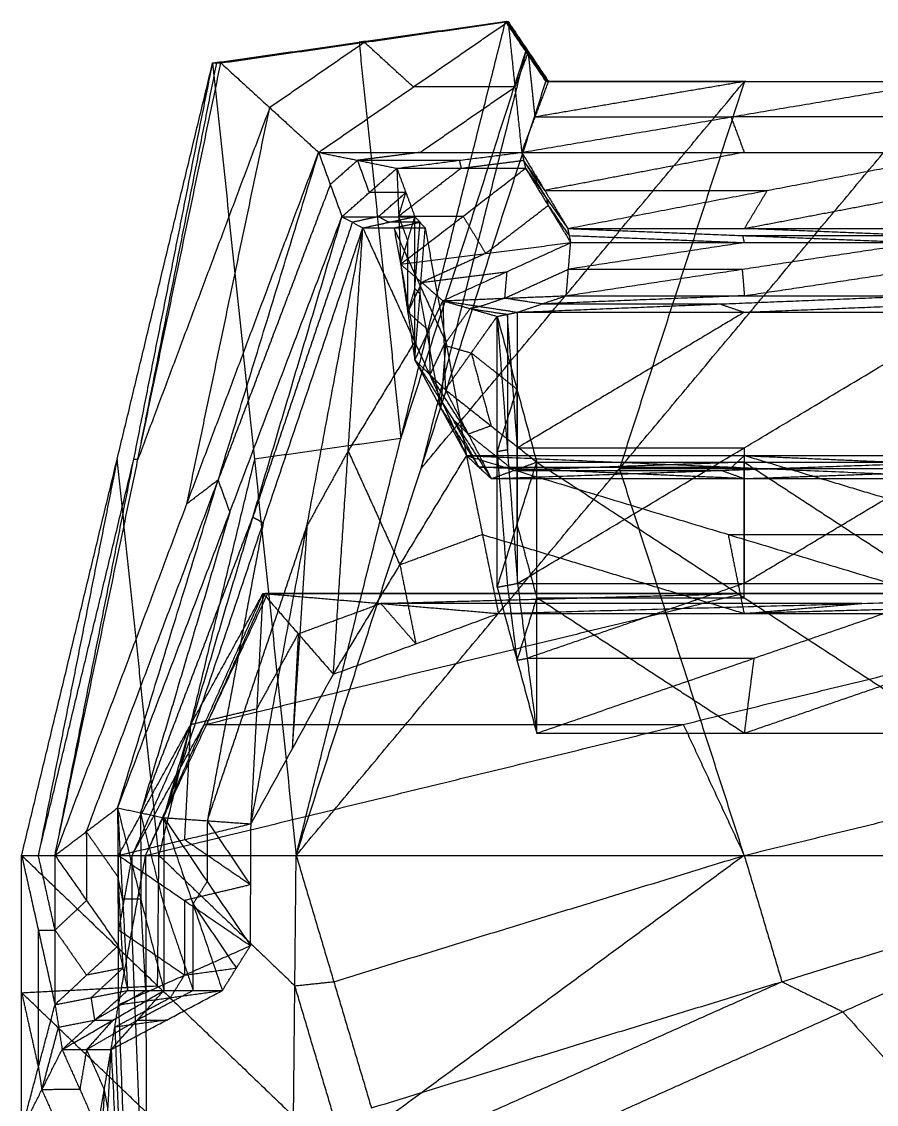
# Model space of a CAD drawing. Header units: millimetres. Extents: x -21 to -10.8, y -12.2 to 12.7.
# Drawn here: x -15.067 to -12.86, y 9.917 to 12.714 of the extents above; entities that cross this region are included whole.
import ezdxf

# ---------------------------------------------------------------- set-up
doc = ezdxf.new("R2010")
doc.units = ezdxf.units.MM
doc.header["$MEASUREMENT"] = 0
doc.layers.add('图层 03', color=5, linetype='Continuous', true_color=0x0000ff)

msp = doc.modelspace()

# ---------------------------------------------------------------- linework, layer by layer
at = {"layer": '图层 03'}
for points in [[(-14.5738, 12.6076, -0.3416), (-14.1957, 12.661, -0.2954), (-13.8175, 12.7144, -0.2493)], [(-14.5738, 12.6076, -0.3416), (-14.1923, 12.661, -0.3644), (-13.8107, 12.7144, -0.3873)], [(-14.5525, 12.6076, -0.5238), (-14.1816, 12.661, -0.4555), (-13.8107, 12.7144, -0.3873)], [(-14.3581, 10.5598, 0.2226), (-14.0878, 11.6371, -0.0133), (-13.8175, 12.7144, -0.2493)], [(-14.3001, 12.3766, -0.5085), (-14.0554, 12.5455, -0.4479), (-13.8107, 12.7144, -0.3873)], [(-13.8141, 12.7144, -0.3183), (-14.0049, 12.6877, -0.3069), (-14.1957, 12.661, -0.2954)], [(-14.1923, 12.661, -0.3644), (-14.0032, 12.6877, -0.3414), (-13.8141, 12.7144, -0.3183)], [(-13.8175, 12.7144, -0.2493), (-13.8141, 12.7144, -0.3183), (-13.8107, 12.7144, -0.3873)], [(-13.8175, 12.7144, -0.2493), (-13.7653, 12.637, -0.2352), (-13.7131, 12.5596, -0.2211)], [(-13.8175, 12.7144, -0.2493), (-13.7619, 12.637, -0.3145), (-13.7062, 12.5596, -0.3797)], [(-13.8141, 12.7144, -0.3183), (-13.7863, 12.6757, -0.3509), (-13.7585, 12.637, -0.3835)], [(-13.7619, 12.637, -0.3145), (-13.788, 12.6757, -0.3164), (-13.8141, 12.7144, -0.3183)], [(-13.8107, 12.7144, -0.3873), (-13.7931, 12.5455, -0.3839), (-13.7756, 12.3766, -0.3804)], [(-13.8107, 12.7144, -0.3873), (-13.7585, 12.637, -0.3835), (-13.7062, 12.5596, -0.3797)], [(-14.5632, 12.6076, -0.4327), (-14.3724, 12.6343, -0.4441), (-14.1816, 12.661, -0.4555)], [(-14.1816, 12.661, -0.4555), (-14.3039, 12.5766, -0.4858), (-14.4263, 12.4921, -0.5161)], [(-14.1957, 12.661, -0.2954), (-14.1417, 12.149, -0.1544), (-14.0878, 11.6371, -0.0133)], [(-14.1816, 12.661, -0.4555), (-14.1869, 12.661, -0.41), (-14.1923, 12.661, -0.3644)], [(-14.0554, 12.5455, -0.4479), (-14.1185, 12.6032, -0.4517), (-14.1816, 12.661, -0.4555)], [(-14.0878, 11.6371, -0.0133), (-13.9266, 12.137, -0.1243), (-13.7653, 12.637, -0.2352)], [(-13.7653, 12.637, -0.2352), (-13.9004, 12.0983, -0.1172), (-14.0356, 11.5597, 0.0008)], [(-13.7585, 12.637, -0.3835), (-13.7758, 12.5912, -0.3837), (-13.7931, 12.5455, -0.3839)], [(-13.7653, 12.637, -0.2352), (-13.7636, 12.637, -0.2748), (-13.7619, 12.637, -0.3145)], [(-13.7097, 12.5596, -0.3004), (-13.7375, 12.5983, -0.2678), (-13.7653, 12.637, -0.2352)], [(-13.7409, 12.4681, -0.3801), (-13.7497, 12.5525, -0.3818), (-13.7585, 12.637, -0.3835)], [(-15.0671, 10.5598, 0.0999), (-14.8205, 11.5837, -0.1208), (-14.5738, 12.6076, -0.3416)], [(-14.9809, 10.5598, -0.5024), (-14.7774, 11.5837, -0.422), (-14.5738, 12.6076, -0.3416)], [(-14.9809, 10.5598, -0.5024), (-14.7667, 11.5837, -0.5131), (-14.5525, 12.6076, -0.5238)], [(-14.7667, 11.5837, -0.5131), (-14.6649, 12.0957, -0.4729), (-14.5632, 12.6076, -0.4327)], [(-14.5738, 12.6076, -0.3416), (-14.5632, 12.6076, -0.4327), (-14.5525, 12.6076, -0.5238)], [(-14.5738, 12.6076, -0.3416), (-14.4659, 11.5837, -0.0595), (-14.3581, 10.5598, 0.2226)], [(-14.5525, 12.6076, -0.5238), (-14.4263, 12.4921, -0.5161), (-14.3001, 12.3766, -0.5085)], [(-14.3581, 10.5598, 0.2226), (-14.0356, 11.5597, 0.0008), (-13.7131, 12.5596, -0.2211)], [(-14.3581, 10.5598, 0.2226), (-13.5229, 11.5597, 0.0008), (-12.6877, 12.5596, -0.2211)], [(-13.7931, 12.5455, -0.3839), (-13.9243, 12.5455, -0.4159), (-14.0554, 12.5455, -0.4479)], [(-14.0379, 12.3766, -0.4445), (-13.9155, 12.4611, -0.4142), (-13.7931, 12.5455, -0.3839)], [(-14.0356, 11.5597, 0.0008), (-13.618, 12.0597, -0.1102), (-13.2004, 12.5596, -0.2211)], [(-13.7756, 12.3766, -0.3804), (-13.7409, 12.4681, -0.3801), (-13.7062, 12.5596, -0.3797)], [(-13.7756, 12.3766, -0.3804), (-13.2351, 12.4681, -0.3801), (-12.6945, 12.5596, -0.3797)], [(-13.2004, 12.5596, -0.3797), (-13.4706, 12.5139, -0.3799), (-13.7409, 12.4681, -0.3801)], [(-13.7131, 12.5596, -0.2211), (-13.7097, 12.5596, -0.3004), (-13.7062, 12.5596, -0.3797)], [(-13.7131, 12.5596, -0.2211), (-13.2004, 12.5596, -0.2211), (-12.6877, 12.5596, -0.2211)], [(-13.7097, 12.5596, -0.3004), (-13.4533, 12.5596, -0.3004), (-13.197, 12.5596, -0.3004)], [(-13.2004, 12.5596, -0.2211), (-13.455, 12.5596, -0.2607), (-13.7097, 12.5596, -0.3004)], [(-13.7062, 12.5596, -0.3797), (-13.2004, 12.5596, -0.3797), (-12.6945, 12.5596, -0.3797)], [(-13.7062, 12.5596, -0.3797), (-13.197, 12.5596, -0.3004), (-12.6877, 12.5596, -0.2211)], [(-13.2004, 12.5596, -0.2211), (-13.3616, 12.0597, -0.1102), (-13.5229, 11.5597, 0.0008)], [(-13.2004, 12.5596, -0.3797), (-12.9457, 12.5596, -0.34), (-12.6911, 12.5596, -0.3004)], [(-13.197, 12.5596, -0.3004), (-13.1987, 12.5596, -0.34), (-13.2004, 12.5596, -0.3797)], [(-14.4263, 12.4921, -0.5161), (-14.5965, 12.0379, -0.5146), (-14.7667, 11.5837, -0.5131)], [(-14.6405, 11.4682, -0.5055), (-14.5334, 11.9802, -0.5108), (-14.4263, 12.4921, -0.5161)], [(-13.7409, 12.4681, -0.3801), (-13.488, 12.4681, -0.3801), (-13.2351, 12.4681, -0.3801)], [(-13.2351, 12.4681, -0.3801), (-13.2179, 12.4224, -0.3802), (-13.2008, 12.3766, -0.3804)], [(-12.6602, 12.4681, -0.3801), (-12.9476, 12.4681, -0.3801), (-13.2351, 12.4681, -0.3801)], [(-14.9809, 10.5598, -0.5024), (-14.6405, 11.4682, -0.5055), (-14.3001, 12.3766, -0.5085)], [(-14.8193, 10.6826, -0.5199), (-14.5597, 11.5296, -0.5142), (-14.3001, 12.3766, -0.5085)], [(-14.3001, 12.3766, -0.5085), (-14.27, 12.2935, -0.8489), (-14.2399, 12.2104, -1.1893)], [(-14.3001, 12.3766, -0.5085), (-14.1991, 12.356, -0.5482), (-14.0981, 12.3355, -0.5878)], [(-14.3001, 12.3766, -0.5085), (-14.0379, 12.3766, -0.4445), (-13.7756, 12.3766, -0.3804)], [(-14.0379, 12.3766, -0.4445), (-14.1185, 12.3663, -0.4963), (-14.1991, 12.356, -0.5482)], [(-14.0981, 12.3355, -0.5878), (-13.9368, 12.356, -0.4841), (-13.7756, 12.3766, -0.3804)], [(-13.7756, 12.3766, -0.3804), (-13.7706, 12.356, -0.4647), (-13.7657, 12.3355, -0.5489)], [(-13.7756, 12.3766, -0.3804), (-13.7161, 12.2783, -0.3736), (-13.6567, 12.1799, -0.3667)], [(-13.7756, 12.3766, -0.3804), (-13.2008, 12.3766, -0.3804), (-12.6259, 12.3766, -0.3804)], [(-13.2008, 12.3766, -0.3804), (-13.4585, 12.3274, -0.377), (-13.7161, 12.2783, -0.3736)], [(-13.6567, 12.1799, -0.3667), (-13.1413, 12.2783, -0.3736), (-12.6259, 12.3766, -0.3804)], [(-14.1991, 12.356, -0.5482), (-14.2346, 12.3248, -0.6985), (-14.27, 12.2935, -0.8489)], [(-14.169, 12.2729, -0.8886), (-14.1841, 12.3145, -0.7184), (-14.1991, 12.356, -0.5482)], [(-14.1991, 12.356, -0.5482), (-14.068, 12.356, -0.5161), (-13.9368, 12.356, -0.4841)], [(-13.9368, 12.356, -0.4841), (-13.9344, 12.3457, -0.5262), (-13.9319, 12.3355, -0.5684)], [(-13.9319, 12.3355, -0.5684), (-13.8513, 12.3457, -0.5165), (-13.7706, 12.356, -0.4647)], [(-13.7706, 12.356, -0.4647), (-13.7409, 12.3069, -0.4612), (-13.7112, 12.2577, -0.4578)], [(-13.7161, 12.2783, -0.3736), (-13.7434, 12.3172, -0.4191), (-13.7706, 12.356, -0.4647)], [(-14.2399, 12.2104, -1.1893), (-14.169, 12.2729, -0.8886), (-14.0981, 12.3355, -0.5878)], [(-14.0981, 12.3355, -0.5878), (-14.0931, 12.2116, -0.5992), (-14.0882, 12.0877, -0.6107)], [(-14.0981, 12.3355, -0.5878), (-14.0748, 12.2729, -0.8886), (-14.0516, 12.2104, -1.1893)], [(-14.0981, 12.3355, -0.5878), (-13.9319, 12.3355, -0.5684), (-13.7657, 12.3355, -0.5489)], [(-13.9319, 12.3355, -0.5684), (-14.0125, 12.2735, -0.5838), (-14.0931, 12.2116, -0.5992)], [(-14.0882, 12.0877, -0.6107), (-13.9269, 12.2116, -0.5798), (-13.7657, 12.3355, -0.5489)], [(-13.7657, 12.3355, -0.5489), (-13.7112, 12.2577, -0.4578), (-13.6567, 12.1799, -0.3667)], [(-13.7657, 12.3355, -0.5489), (-13.7074, 12.2394, -0.5527), (-13.649, 12.1433, -0.5565)], [(-14.27, 12.2935, -0.8489), (-14.4149, 11.9116, -0.6816), (-14.5597, 11.5296, -0.5142)], [(-14.0748, 12.2729, -0.8886), (-14.1219, 12.2729, -0.8886), (-14.169, 12.2729, -0.8886)], [(-14.1457, 12.2104, -1.1893), (-14.1103, 12.2417, -1.0389), (-14.0748, 12.2729, -0.8886)], [(-14.0931, 12.2116, -0.5992), (-14.084, 12.2422, -0.7439), (-14.0748, 12.2729, -0.8886)], [(-13.7161, 12.2783, -0.3736), (-13.4287, 12.2783, -0.3736), (-13.1413, 12.2783, -0.3736)], [(-13.7112, 12.2577, -0.4578), (-13.7093, 12.2485, -0.5053), (-13.7074, 12.2394, -0.5527)], [(-13.2004, 12.1799, -0.3667), (-12.9427, 12.2291, -0.3701), (-12.685, 12.2783, -0.3736)], [(-13.1413, 12.2783, -0.3736), (-13.1708, 12.2291, -0.3701), (-13.2004, 12.1799, -0.3667)], [(-13.8686, 12.1155, -0.5836), (-13.788, 12.1774, -0.5682), (-13.7074, 12.2394, -0.5527)], [(-13.7074, 12.2394, -0.5527), (-13.6801, 12.2005, -0.5072), (-13.6529, 12.1616, -0.4616)], [(-14.8193, 10.6826, -0.5199), (-14.5296, 11.4465, -0.8546), (-14.2399, 12.2104, -1.1893)], [(-14.7004, 10.6574, -1.1893), (-14.4701, 11.4339, -1.1893), (-14.2399, 12.2104, -1.1893)], [(-14.2399, 12.2104, -1.1893), (-14.2128, 12.1959, -1.2385), (-14.1858, 12.1814, -1.2877)], [(-14.2399, 12.2104, -1.1893), (-14.1457, 12.2104, -1.1893), (-14.0516, 12.2104, -1.1893)], [(-14.1457, 12.2104, -1.1893), (-14.1793, 12.2032, -1.2139), (-14.2128, 12.1959, -1.2385)], [(-14.1858, 12.1814, -1.2877), (-14.1187, 12.1959, -1.2385), (-14.0516, 12.2104, -1.1893)], [(-14.1187, 12.1959, -1.2385), (-14.1322, 12.2032, -1.2139), (-14.1457, 12.2104, -1.1893)], [(-14.0931, 12.2116, -0.5992), (-14.01, 12.2116, -0.5895), (-13.9269, 12.2116, -0.5798)], [(-14.0699, 12.149, -0.9), (-14.0815, 12.1803, -0.7496), (-14.0931, 12.2116, -0.5992)], [(-14.0882, 12.0877, -0.6107), (-14.0699, 12.149, -0.9), (-14.0516, 12.2104, -1.1893)], [(-14.0516, 11.8399, -1.1893), (-14.0516, 12.0252, -1.1893), (-14.0516, 12.2104, -1.1893)], [(-14.0516, 12.2104, -1.1893), (-14.0382, 12.1959, -1.2385), (-14.0249, 12.1814, -1.2877)], [(-13.9269, 12.2116, -0.5798), (-13.8978, 12.1635, -0.5817), (-13.8686, 12.1155, -0.5836)], [(-14.7004, 10.6574, -1.1893), (-14.4431, 11.4194, -1.2385), (-14.1858, 12.1814, -1.2877)], [(-14.4747, 10.6414, -1.6361), (-14.3302, 11.4114, -1.4619), (-14.1858, 12.1814, -1.2877)], [(-14.2128, 12.1959, -1.2385), (-14.3415, 11.8149, -1.2139), (-14.4701, 11.4339, -1.1893)], [(-14.262, 11.028, -1.8244), (-14.2239, 11.6047, -1.556), (-14.1858, 12.1814, -1.2877)], [(-14.1858, 12.1814, -1.2877), (-14.1053, 12.1814, -1.2877), (-14.0249, 12.1814, -1.2877)], [(-14.1858, 12.1814, -1.2877), (-14.052, 11.8872, -1.4687), (-13.9182, 11.5929, -1.6498)], [(-14.0382, 12.1959, -1.2385), (-14.0785, 12.1959, -1.2385), (-14.1187, 12.1959, -1.2385)], [(-14.1053, 12.1814, -1.2877), (-14.0718, 12.1887, -1.2631), (-14.0382, 12.1959, -1.2385)], [(-14.1053, 12.1814, -1.2877), (-14.0787, 12.0343, -1.3782), (-14.052, 11.8872, -1.4687)], [(-13.9715, 11.8872, -1.4687), (-14.0384, 12.0343, -1.3782), (-14.1053, 12.1814, -1.2877)], [(-14.0516, 12.0252, -1.1893), (-14.0449, 12.1105, -1.2139), (-14.0382, 12.1959, -1.2385)], [(-14.0516, 11.8399, -1.1893), (-14.0382, 12.0107, -1.2385), (-14.0249, 12.1814, -1.2877)], [(-14.0249, 12.1814, -1.2877), (-13.9715, 11.8872, -1.4687), (-13.9182, 11.5929, -1.6498)], [(-13.6567, 12.1799, -0.3667), (-13.6529, 12.1616, -0.4616), (-13.649, 12.1433, -0.5565)], [(-13.6567, 12.1799, -0.3667), (-13.2042, 12.1616, -0.4616), (-12.7517, 12.1433, -0.5565)], [(-13.6567, 12.1799, -0.3667), (-13.2004, 12.1799, -0.3667), (-12.7441, 12.1799, -0.3667)], [(-12.7479, 12.1616, -0.4616), (-12.9741, 12.1708, -0.4142), (-13.2004, 12.1799, -0.3667)], [(-14.0882, 12.0877, -0.6107), (-13.8686, 12.1155, -0.5836), (-13.649, 12.1433, -0.5565)], [(-14.0699, 11.9638, -0.9), (-14.0699, 12.0564, -0.9), (-14.0699, 12.149, -0.9)], [(-13.9792, 11.9931, -0.648), (-13.8141, 12.0682, -0.6023), (-13.649, 12.1433, -0.5565)], [(-13.6605, 12.0061, -0.603), (-13.6548, 12.0747, -0.5798), (-13.649, 12.1433, -0.5565)], [(-13.6605, 12.0061, -0.603), (-13.2061, 12.0747, -0.5798), (-12.7517, 12.1433, -0.5565)], [(-13.2004, 12.1433, -0.5565), (-13.4276, 12.109, -0.5682), (-13.6548, 12.0747, -0.5798)], [(-13.6529, 12.1616, -0.4616), (-13.4266, 12.1525, -0.5091), (-13.2004, 12.1433, -0.5565)], [(-13.649, 12.1433, -0.5565), (-13.2004, 12.1433, -0.5565), (-12.7517, 12.1433, -0.5565)], [(-13.2042, 12.1616, -0.4616), (-12.976, 12.1616, -0.4616), (-12.7479, 12.1616, -0.4616)], [(-13.2004, 12.1433, -0.5565), (-13.2023, 12.1525, -0.5091), (-13.2042, 12.1616, -0.4616)], [(-13.8686, 12.1155, -0.5836), (-13.9511, 12.078, -0.6065), (-14.0337, 12.0404, -0.6294)], [(-14.0882, 12.0877, -0.6107), (-14.0699, 11.9638, -0.9), (-14.0516, 11.8399, -1.1893)], [(-14.0882, 12.0877, -0.6107), (-14.0337, 12.0404, -0.6294), (-13.9792, 11.9931, -0.648)], [(-14.0337, 12.0404, -0.6294), (-13.9239, 12.0543, -0.6158), (-13.8141, 12.0682, -0.6023)], [(-13.8198, 11.9996, -0.6255), (-13.7373, 12.0372, -0.6027), (-13.6548, 12.0747, -0.5798)], [(-13.8141, 12.0682, -0.6023), (-13.817, 12.0339, -0.6139), (-13.8198, 11.9996, -0.6255)], [(-13.6548, 12.0747, -0.5798), (-13.4304, 12.0747, -0.5798), (-13.2061, 12.0747, -0.5798)], [(-13.2061, 12.0747, -0.5798), (-13.2032, 12.0404, -0.5914), (-13.2004, 12.0061, -0.603)], [(-13.2004, 12.0061, -0.603), (-12.9732, 12.0404, -0.5914), (-12.746, 12.0747, -0.5798)], [(-14.0337, 12.0404, -0.6294), (-14.0518, 12.0021, -0.7647), (-14.0699, 11.9638, -0.9)], [(-14.0516, 12.0252, -1.1893), (-14.0607, 11.9945, -1.0447), (-14.0699, 11.9638, -0.9)], [(-14.0382, 12.0107, -1.2385), (-14.0449, 12.0179, -1.2139), (-14.0516, 12.0252, -1.1893)], [(-13.9849, 11.7164, -1.4196), (-14.0116, 11.8635, -1.329), (-14.0382, 12.0107, -1.2385)], [(-13.9792, 11.9931, -0.648), (-13.8198, 11.9996, -0.6255), (-13.6605, 12.0061, -0.603)], [(-13.7863, 11.9634, -0.6869), (-13.7234, 11.9848, -0.645), (-13.6605, 12.0061, -0.603)], [(-13.7863, 11.9634, -0.6869), (-13.2633, 11.9848, -0.645), (-12.7403, 12.0061, -0.603)], [(-13.2004, 12.0061, -0.603), (-13.4619, 11.9954, -0.624), (-13.7234, 11.9848, -0.645)], [(-13.6605, 12.0061, -0.603), (-13.2004, 12.0061, -0.603), (-12.7403, 12.0061, -0.603)], [(-14.0516, 11.8399, -1.1893), (-14.0154, 11.9165, -0.9187), (-13.9792, 11.9931, -0.648)], [(-13.9792, 11.9931, -0.648), (-13.9761, 11.8784, -0.8699), (-13.9731, 11.7637, -1.0917)], [(-13.9792, 11.9931, -0.648), (-13.909, 11.9729, -0.6858), (-13.8389, 11.9527, -0.7235)], [(-13.9792, 11.9931, -0.648), (-13.8827, 11.9783, -0.6675), (-13.7863, 11.9634, -0.6869)], [(-13.8827, 11.9783, -0.6675), (-13.8959, 11.9756, -0.6766), (-13.909, 11.9729, -0.6858)], [(-13.8198, 11.9996, -0.6255), (-13.8513, 11.9889, -0.6465), (-13.8827, 11.9783, -0.6675)], [(-13.7234, 11.9848, -0.645), (-13.7716, 11.9922, -0.6353), (-13.8198, 11.9996, -0.6255)], [(-13.7234, 11.9848, -0.645), (-13.4933, 11.9848, -0.645), (-13.2633, 11.9848, -0.645)], [(-13.2633, 11.9848, -0.645), (-13.232, 11.9741, -0.6659), (-13.2008, 11.9634, -0.6869)], [(-13.2008, 11.9634, -0.6869), (-12.9393, 11.9741, -0.6659), (-12.6778, 11.9848, -0.645)], [(-14.0699, 11.9638, -0.9), (-14.0426, 11.9402, -0.9093), (-14.0154, 11.9165, -0.9187)], [(-13.909, 11.9729, -0.6858), (-13.9426, 11.9257, -0.7778), (-13.9761, 11.8784, -0.8699)], [(-13.9731, 11.7637, -1.0917), (-13.906, 11.8582, -0.9076), (-13.8389, 11.9527, -0.7235)], [(-13.909, 11.9729, -0.6858), (-13.8608, 11.9655, -0.6955), (-13.8126, 11.9581, -0.7052)], [(-13.8389, 11.9527, -0.7235), (-13.8126, 11.9581, -0.7052), (-13.7863, 11.9634, -0.6869)], [(-13.8389, 11.2529, -0.7235), (-13.8389, 11.6028, -0.7235), (-13.8389, 11.9527, -0.7235)], [(-13.8389, 11.9527, -0.7235), (-13.8126, 11.6078, -0.7052), (-13.7863, 11.2628, -0.6869)], [(-13.8389, 11.9527, -0.7235), (-13.7878, 11.7644, -1.0875), (-13.7367, 11.5761, -1.4516)], [(-13.8126, 11.9581, -0.7052), (-13.8126, 11.7829, -0.7052), (-13.8126, 11.6078, -0.7052)], [(-13.7863, 11.6131, -0.6869), (-13.7994, 11.7856, -0.6961), (-13.8126, 11.9581, -0.7052)], [(-13.7863, 11.2628, -0.6869), (-13.7863, 11.6131, -0.6869), (-13.7863, 11.9634, -0.6869)], [(-13.7863, 11.2628, -0.6869), (-13.2008, 11.6131, -0.6869), (-12.6152, 11.9634, -0.6869)], [(-13.7863, 11.9634, -0.6869), (-13.2008, 11.9634, -0.6869), (-12.6152, 11.9634, -0.6869)], [(-13.2008, 11.9634, -0.6869), (-13.4935, 11.7882, -0.6869), (-13.7863, 11.6131, -0.6869)], [(-14.0154, 11.9165, -0.9187), (-14.0139, 11.8591, -1.0296), (-14.0123, 11.8018, -1.1405)], [(-14.052, 11.8872, -1.4687), (-14.1379, 11.7459, -1.5124), (-14.2239, 11.6047, -1.556)], [(-14.0123, 11.8018, -1.1405), (-13.9942, 11.8401, -1.0052), (-13.9761, 11.8784, -0.8699)], [(-13.9715, 11.8872, -1.4687), (-13.9782, 11.8018, -1.4442), (-13.9849, 11.7164, -1.4196)], [(-13.9761, 11.8784, -0.8699), (-13.941, 11.8683, -0.8888), (-13.906, 11.8582, -0.9076)], [(-14.0516, 11.8399, -1.1893), (-14.0123, 11.8018, -1.1405), (-13.9731, 11.7637, -1.0917)], [(-14.0516, 11.8399, -1.1893), (-13.9849, 11.7164, -1.4196), (-13.9182, 11.5929, -1.6498)], [(-14.0516, 11.8399, -1.1893), (-13.9529, 11.6867, -1.362), (-13.8541, 11.5334, -1.5347)], [(-13.906, 11.8582, -0.9076), (-13.8804, 11.764, -1.0896), (-13.8549, 11.6699, -1.2717)], [(-13.7878, 11.7644, -1.0875), (-13.8469, 11.8113, -0.9976), (-13.906, 11.8582, -0.9076)], [(-13.9136, 11.6485, -1.3132), (-13.963, 11.7252, -1.2269), (-14.0123, 11.8018, -1.1405)], [(-13.9731, 11.7637, -1.0917), (-13.9136, 11.6485, -1.3132), (-13.8541, 11.5334, -1.5347)], [(-13.9731, 11.7637, -1.0917), (-13.8549, 11.6699, -1.2717), (-13.7367, 11.5761, -1.4516)], [(-13.8389, 11.6028, -0.7235), (-13.8133, 11.6836, -0.9055), (-13.7878, 11.7644, -1.0875)], [(-13.7878, 11.7644, -1.0875), (-13.7878, 11.5895, -1.0875), (-13.7878, 11.4145, -1.0875)], [(-13.9849, 11.7164, -1.4196), (-13.9355, 11.6398, -1.5059), (-13.8862, 11.5632, -1.5922)], [(-13.9529, 11.6867, -1.362), (-13.9332, 11.6676, -1.3376), (-13.9136, 11.6485, -1.3132)], [(-13.8862, 11.5632, -1.5922), (-13.9195, 11.6249, -1.4771), (-13.9529, 11.6867, -1.362)], [(-13.8549, 11.6699, -1.2717), (-13.8842, 11.6592, -1.2924), (-13.9136, 11.6485, -1.3132)], [(-13.9136, 11.6485, -1.3132), (-13.8545, 11.6017, -1.4032), (-13.7954, 11.5548, -1.4931)], [(-14.0878, 11.6371, -0.0133), (-14.2769, 11.6104, -0.0364), (-14.4659, 11.5837, -0.0595)], [(-13.7863, 11.6131, -0.6869), (-13.4935, 11.6131, -0.6869), (-13.2008, 11.6131, -0.6869)], [(-13.2008, 11.2628, -0.6869), (-12.908, 11.4379, -0.6869), (-12.6152, 11.6131, -0.6869)], [(-13.2008, 11.6131, -0.6869), (-13.2008, 11.4379, -0.6869), (-13.2008, 11.2628, -0.6869)], [(-15.024, 10.5598, -0.2013), (-14.9007, 11.0718, -0.3116), (-14.7774, 11.5837, -0.422)], [(-14.8205, 11.5837, -0.1208), (-14.9222, 11.0718, -0.1611), (-15.024, 10.5598, -0.2013)], [(-14.7126, 10.5598, 0.1612), (-14.7665, 11.0718, 0.0202), (-14.8205, 11.5837, -0.1208)], [(-14.7774, 11.5837, -0.422), (-14.772, 11.5837, -0.4675), (-14.7667, 11.5837, -0.5131)], [(-14.4659, 11.5837, -0.0595), (-14.5893, 11.0718, 0.0509), (-14.7126, 10.5598, 0.1612)], [(-14.2239, 11.6047, -1.556), (-14.2771, 11.5081, -1.509), (-14.3302, 11.4114, -1.4619)], [(-14.262, 11.028, -1.8244), (-14.0901, 11.3104, -1.7371), (-13.9182, 11.5929, -1.6498)], [(-14.2239, 11.6047, -1.556), (-14.157, 11.4576, -1.6466), (-14.0901, 11.3104, -1.7371)], [(-13.9182, 11.5929, -1.6498), (-13.8862, 11.5632, -1.5922), (-13.8541, 11.5334, -1.5347)], [(-13.9182, 11.5929, -1.6498), (-13.877, 11.3889, -1.7752), (-13.8358, 11.185, -1.9006)], [(-13.9182, 11.5929, -1.6498), (-13.2416, 11.3889, -1.7752), (-12.5649, 11.185, -1.9006)], [(-13.9182, 11.5929, -1.6498), (-13.2328, 11.5632, -1.5922), (-12.5474, 11.5334, -1.5347)], [(-13.9182, 11.5929, -1.6498), (-13.2008, 11.5929, -1.6498), (-12.4834, 11.5929, -1.6498)], [(-13.8126, 11.6078, -0.7052), (-13.8257, 11.6053, -0.7144), (-13.8389, 11.6028, -0.7235)], [(-13.8389, 11.6028, -0.7235), (-13.8257, 11.4303, -0.7144), (-13.8126, 11.2578, -0.7052)], [(-13.2328, 11.5632, -1.5922), (-13.2168, 11.578, -1.621), (-13.2008, 11.5929, -1.6498)], [(-12.5241, 11.3889, -1.7752), (-12.8625, 11.4909, -1.7125), (-13.2008, 11.5929, -1.6498)], [(-13.2008, 11.5929, -1.6498), (-12.8581, 11.578, -1.621), (-12.5154, 11.5632, -1.5922)], [(-13.8862, 11.5632, -1.5922), (-13.5595, 11.5632, -1.5922), (-13.2328, 11.5632, -1.5922)], [(-13.2008, 11.5334, -1.5347), (-13.5435, 11.5483, -1.5635), (-13.8862, 11.5632, -1.5922)], [(-13.8541, 11.5334, -1.5347), (-13.7954, 11.5548, -1.4931), (-13.7367, 11.5761, -1.4516)], [(-13.8541, 11.5334, -1.5347), (-13.2595, 11.5548, -1.4931), (-12.6648, 11.5761, -1.4516)], [(-13.8389, 11.2529, -0.7235), (-13.7878, 11.4145, -1.0875), (-13.7367, 11.5761, -1.4516)], [(-13.2008, 11.5761, -1.4516), (-13.4981, 11.5654, -1.4724), (-13.7954, 11.5548, -1.4931)], [(-13.7367, 10.8755, -1.4516), (-13.7367, 11.2258, -1.4516), (-13.7367, 11.5761, -1.4516)], [(-13.7367, 11.5761, -1.4516), (-13.2008, 11.2258, -1.4516), (-12.6648, 10.8755, -1.4516)], [(-13.7367, 11.5761, -1.4516), (-13.2008, 11.5761, -1.4516), (-12.6648, 11.5761, -1.4516)], [(-13.5229, 11.5597, 0.0008), (-12.9442, 11.5597, 0.0008), (-12.3656, 11.5597, 0.0008)], [(-13.2008, 10.5598, 0.2226), (-13.3618, 11.0598, 0.1117), (-13.5229, 11.5597, 0.0008)], [(-13.2008, 11.5761, -1.4516), (-12.9328, 11.401, -1.4516), (-12.6648, 11.2258, -1.4516)], [(-13.2008, 11.2258, -1.4516), (-13.2008, 11.401, -1.4516), (-13.2008, 11.5761, -1.4516)], [(-14.9001, 10.6212, -0.5112), (-14.7299, 11.0754, -0.5127), (-14.5597, 11.5296, -0.5142)], [(-14.5597, 11.5296, -0.5142), (-14.6001, 11.4989, -0.5098), (-14.6405, 11.4682, -0.5055)], [(-14.5597, 11.5296, -0.5142), (-14.5447, 11.4881, -0.6844), (-14.5296, 11.4465, -0.8546)], [(-13.8541, 11.5334, -1.5347), (-13.2008, 11.5334, -1.5347), (-12.5474, 11.5334, -1.5347)], [(-13.7954, 11.5548, -1.4931), (-13.5274, 11.5548, -1.4931), (-13.2595, 11.5548, -1.4931)], [(-13.2595, 11.5548, -1.4931), (-13.2301, 11.5441, -1.5139), (-13.2008, 11.5334, -1.5347)], [(-13.2008, 11.5334, -1.5347), (-12.9034, 11.5441, -1.5139), (-12.6061, 11.5548, -1.4931)], [(-14.5296, 11.4465, -0.8546), (-14.6447, 11.0583, -0.8546), (-14.7598, 10.67, -0.8546)], [(-14.7598, 10.67, -0.8546), (-14.615, 11.052, -1.022), (-14.4701, 11.4339, -1.1893)], [(-14.4431, 11.4194, -1.2385), (-14.5153, 11.0344, -1.3256), (-14.5875, 10.6494, -1.4127)], [(-14.4701, 11.4339, -1.1893), (-14.4566, 11.4267, -1.2139), (-14.4431, 11.4194, -1.2385)], [(-14.5875, 10.6494, -1.4127), (-14.4589, 11.0304, -1.4373), (-14.3302, 11.4114, -1.4619)], [(-14.3302, 11.4114, -1.4619), (-14.3493, 11.1231, -1.5961), (-14.3684, 10.8347, -1.7302)], [(-13.877, 11.3889, -1.7752), (-13.9835, 11.3497, -1.7562), (-14.0901, 11.3104, -1.7371)], [(-13.877, 11.3889, -1.7752), (-13.5387, 11.287, -1.8379), (-13.2004, 11.185, -1.9006)], [(-13.7878, 11.4145, -1.0875), (-13.7623, 11.3201, -1.2696), (-13.7367, 11.2258, -1.4516)], [(-13.2416, 11.3889, -1.7752), (-12.8828, 11.3889, -1.7752), (-12.5241, 11.3889, -1.7752)], [(-13.2004, 11.185, -1.9006), (-13.221, 11.287, -1.8379), (-13.2416, 11.3889, -1.7752)], [(-14.0901, 11.3104, -1.7371), (-14.0695, 11.2085, -1.7998), (-14.0489, 11.1065, -1.8625)], [(-13.8389, 11.2529, -0.7235), (-13.8126, 11.2578, -0.7052), (-13.7863, 11.2628, -0.6869)], [(-13.8389, 11.2529, -0.7235), (-13.7878, 11.0642, -1.0875), (-13.7367, 10.8755, -1.4516)], [(-13.8126, 11.2578, -0.7052), (-13.8002, 11.161, -0.8964), (-13.7878, 11.0642, -1.0875)], [(-13.7863, 11.2628, -0.6869), (-13.7615, 11.0691, -1.0693), (-13.7367, 10.8755, -1.4516)], [(-13.7863, 11.2628, -0.6869), (-13.2008, 11.2628, -0.6869), (-12.6152, 11.2628, -0.6869)], [(-13.2008, 11.2628, -0.6869), (-13.4811, 11.1659, -0.8781), (-13.7615, 11.0691, -1.0693)], [(-13.7367, 10.8755, -1.4516), (-13.176, 11.0691, -1.0693), (-12.6152, 11.2628, -0.6869)], [(-14.817, 10.5598, -1.6544), (-14.6302, 10.8983, -1.7962), (-14.4435, 11.2368, -1.938)], [(-14.7469, 10.5598, -2.182), (-14.5952, 10.8983, -2.06), (-14.4435, 11.2368, -1.938)], [(-14.7469, 10.5598, -2.182), (-14.5891, 10.8983, -2.1328), (-14.4313, 11.2368, -2.0836)], [(-14.7469, 10.5598, -2.182), (-13.3582, 10.8983, -2.1328), (-11.9695, 11.2368, -2.0836)], [(-13.2004, 11.2368, -2.0836), (-13.8947, 11.0676, -2.1082), (-14.5891, 10.8983, -2.1328)], [(-14.5891, 10.8983, -2.1328), (-14.5132, 11.0676, -2.0718), (-14.4374, 11.2368, -2.0108)], [(-14.4747, 10.6414, -1.6361), (-14.4591, 10.9391, -1.787), (-14.4435, 11.2368, -1.938)], [(-14.4435, 11.2368, -1.938), (-14.4374, 11.2368, -2.0108), (-14.4313, 11.2368, -2.0836)], [(-14.4435, 11.2368, -1.938), (-14.3527, 11.1324, -1.8812), (-14.262, 11.028, -1.8244)], [(-14.4435, 11.2368, -1.938), (-14.1396, 11.2109, -1.9193), (-13.8358, 11.185, -1.9006)], [(-14.4435, 11.2368, -1.938), (-13.2065, 11.2368, -2.0108), (-11.9695, 11.2368, -2.0836)], [(-14.4435, 11.2368, -1.938), (-13.2008, 11.2368, -1.938), (-11.9581, 11.2368, -1.938)], [(-14.4374, 11.2368, -2.0108), (-13.8189, 11.2368, -2.0472), (-13.2004, 11.2368, -2.0836)], [(-13.2065, 11.2368, -2.0108), (-13.8219, 11.2368, -2.0108), (-14.4374, 11.2368, -2.0108)], [(-14.4313, 11.2368, -2.0836), (-13.2004, 11.2368, -2.0836), (-11.9695, 11.2368, -2.0836)], [(-14.1396, 11.2109, -1.9193), (-13.6702, 11.2239, -1.9287), (-13.2008, 11.2368, -1.938)], [(-13.8358, 11.185, -1.9006), (-12.897, 11.2109, -1.9193), (-11.9581, 11.2368, -1.938)], [(-13.7367, 11.2258, -1.4516), (-13.7623, 11.145, -1.2696), (-13.7878, 11.0642, -1.0875)], [(-13.7367, 11.2258, -1.4516), (-13.4687, 11.2258, -1.4516), (-13.2008, 11.2258, -1.4516)], [(-13.2008, 10.8755, -1.4516), (-13.4687, 11.0506, -1.4516), (-13.7367, 11.2258, -1.4516)], [(-13.2008, 11.2368, -1.938), (-13.2036, 11.2368, -1.9744), (-13.2065, 11.2368, -2.0108)], [(-11.9638, 11.2368, -2.0108), (-12.5823, 11.2368, -1.9744), (-13.2008, 11.2368, -1.938)], [(-14.3527, 11.1324, -1.8812), (-14.2462, 11.1717, -1.9003), (-14.1396, 11.2109, -1.9193)], [(-12.897, 11.2109, -1.9193), (-13.5183, 11.2109, -1.9193), (-14.1396, 11.2109, -1.9193)], [(-14.1396, 11.2109, -1.9193), (-14.0943, 11.1587, -1.8909), (-14.0489, 11.1065, -1.8625)], [(-13.2004, 11.185, -1.9006), (-13.0487, 11.198, -1.91), (-12.897, 11.2109, -1.9193)], [(-12.2615, 11.2109, -1.9193), (-12.7309, 11.198, -1.91), (-13.2004, 11.185, -1.9006)], [(-14.262, 11.028, -1.8244), (-14.0489, 11.1065, -1.8625), (-13.8358, 11.185, -1.9006)], [(-13.8358, 11.185, -1.9006), (-13.2004, 11.185, -1.9006), (-12.5649, 11.185, -1.9006)], [(-14.4591, 10.9391, -1.787), (-14.4059, 11.0358, -1.8341), (-14.3527, 11.1324, -1.8812)], [(-14.3527, 11.1324, -1.8812), (-14.3605, 10.9835, -1.8057), (-14.3684, 10.8347, -1.7302)], [(-13.7878, 11.0642, -1.0875), (-13.7747, 11.0666, -1.0784), (-13.7615, 11.0691, -1.0693)], [(-13.7615, 11.0691, -1.0693), (-13.4687, 11.0691, -1.0693), (-13.176, 11.0691, -1.0693)], [(-13.2008, 10.8755, -1.4516), (-12.9204, 10.9723, -1.2604), (-12.64, 11.0691, -1.0693)], [(-13.176, 11.0691, -1.0693), (-13.1884, 10.9723, -1.2604), (-13.2008, 10.8755, -1.4516)], [(-14.4747, 10.6414, -1.6361), (-14.3684, 10.8347, -1.7302), (-14.262, 11.028, -1.8244)], [(-14.6302, 10.8983, -1.7962), (-14.5447, 10.9187, -1.7916), (-14.4591, 10.9391, -1.787)], [(-14.782, 10.5598, -1.9182), (-14.6886, 10.7291, -1.9891), (-14.5952, 10.8983, -2.06)], [(-14.6302, 10.8983, -1.7962), (-14.7061, 10.7291, -1.8572), (-14.782, 10.5598, -1.9182)], [(-14.6459, 10.6006, -1.6452), (-14.6381, 10.7495, -1.7207), (-14.6302, 10.8983, -1.7962)], [(-14.5952, 10.8983, -2.06), (-14.5921, 10.8983, -2.0964), (-14.5891, 10.8983, -2.1328)], [(-14.5891, 10.8983, -2.1328), (-13.9736, 10.8983, -2.1328), (-13.3582, 10.8983, -2.1328)], [(-13.3582, 10.8983, -2.1328), (-13.2795, 10.7291, -2.1574), (-13.2008, 10.5598, -2.182)], [(-13.2008, 10.5598, -2.182), (-12.5064, 10.7291, -2.1574), (-11.8121, 10.8983, -2.1328)], [(-13.7367, 10.8755, -1.4516), (-13.2008, 10.8755, -1.4516), (-12.6648, 10.8755, -1.4516)], [(-14.9809, 10.5598, -0.5024), (-14.9001, 10.6212, -0.5112), (-14.8193, 10.6826, -0.5199)], [(-14.8193, 10.6826, -0.5199), (-14.8186, 10.5046, -0.5222), (-14.8178, 10.3266, -0.5245)], [(-14.8193, 10.6826, -0.5199), (-14.8064, 10.4466, -0.5882), (-14.7934, 10.2107, -0.6564)], [(-14.8193, 10.6826, -0.5199), (-14.7598, 10.67, -0.8546), (-14.7004, 10.6574, -1.1893)], [(-14.8193, 10.6826, -0.5199), (-14.7595, 10.4466, -0.8546), (-14.6996, 10.2107, -1.1893)], [(-14.7598, 10.67, -0.8546), (-14.7597, 10.5583, -0.8546), (-14.7595, 10.4466, -0.8546)], [(-14.7, 10.4341, -1.1893), (-14.7299, 10.552, -1.022), (-14.7598, 10.67, -0.8546)], [(-14.817, 10.5598, -1.6544), (-14.6459, 10.6006, -1.6452), (-14.4747, 10.6414, -1.6361)], [(-14.7004, 10.6574, -1.1893), (-14.7, 10.4341, -1.1893), (-14.6996, 10.2107, -1.1893)], [(-14.7004, 10.6574, -1.1893), (-14.6245, 10.4341, -1.3395), (-14.5487, 10.2107, -1.4897)], [(-14.7004, 10.6574, -1.1893), (-14.5883, 10.492, -1.4127), (-14.4762, 10.3266, -1.6361)], [(-14.7004, 10.6574, -1.1893), (-14.5875, 10.6494, -1.4127), (-14.4747, 10.6414, -1.6361)], [(-14.5875, 10.6494, -1.4127), (-14.5879, 10.5707, -1.4127), (-14.5883, 10.492, -1.4127)], [(-14.4755, 10.484, -1.6361), (-14.5315, 10.5667, -1.5244), (-14.5875, 10.6494, -1.4127)], [(-14.4762, 10.3266, -1.6361), (-14.4755, 10.484, -1.6361), (-14.4747, 10.6414, -1.6361)], [(-14.9001, 10.6212, -0.5112), (-14.8997, 10.5322, -0.5123), (-14.8994, 10.4432, -0.5135)], [(-14.8186, 10.5046, -0.5222), (-14.8593, 10.5629, -0.5167), (-14.9001, 10.6212, -0.5112)], [(-14.6459, 10.6006, -1.6452), (-14.5607, 10.5423, -1.6407), (-14.4755, 10.484, -1.6361)], [(-15.0671, 9.8501, 0.0999), (-15.0671, 10.205, 0.0999), (-15.0671, 10.5598, 0.0999)], [(-15.0671, 10.5598, 0.0999), (-15.024, 10.367, -0.2013), (-14.9809, 10.1741, -0.5024)], [(-15.0671, 10.5598, 0.0999), (-15.024, 10.5598, -0.2013), (-14.9809, 10.5598, -0.5024)], [(-15.0671, 10.5598, 0.0999), (-14.716, 10.2229, 0.1612), (-14.3649, 9.8859, 0.2226)], [(-15.0671, 10.5598, 0.0999), (-14.7126, 10.5598, 0.1612), (-14.3581, 10.5598, 0.2226)], [(-14.9809, 10.367, -0.5024), (-15.0025, 10.4634, -0.3518), (-15.024, 10.5598, -0.2013)], [(-14.9809, 10.1741, -0.5024), (-14.9809, 10.367, -0.5024), (-14.9809, 10.5598, -0.5024)], [(-14.9809, 10.5598, -0.5024), (-14.8994, 10.4432, -0.5135), (-14.8178, 10.3266, -0.5245)], [(-14.817, 10.1741, -1.6544), (-14.817, 10.367, -1.6544), (-14.817, 10.5598, -1.6544)], [(-14.817, 10.1741, -1.6544), (-14.782, 10.367, -1.9182), (-14.7469, 10.5598, -2.182)], [(-14.817, 10.5598, -1.6544), (-14.782, 10.5598, -1.9182), (-14.7469, 10.5598, -2.182)], [(-14.817, 10.5598, -1.6544), (-14.6466, 10.4432, -1.6452), (-14.4762, 10.3266, -1.6361)], [(-14.782, 10.5598, -1.9182), (-14.7995, 10.4634, -1.7863), (-14.817, 10.367, -1.6544)], [(-14.782, 10.367, -1.9182), (-14.782, 10.4634, -1.9182), (-14.782, 10.5598, -1.9182)], [(-14.7469, 10.5598, -2.182), (-14.7446, 9.4239, -2.1972), (-14.7423, 8.2879, -2.2125)], [(-14.7469, 10.5598, -2.182), (-13.2008, 10.5598, -2.182), (-11.6546, 10.5598, -2.182)], [(-13.2008, 10.5598, -2.182), (-13.9727, 9.9919, -2.1896), (-14.7446, 9.4239, -2.1972)], [(-14.7423, 8.2879, -2.2125), (-13.1985, 9.4239, -2.1972), (-11.6546, 10.5598, -2.182)], [(-14.716, 10.2229, 0.1612), (-14.7143, 10.3914, 0.1612), (-14.7126, 10.5598, 0.1612)], [(-14.7126, 10.5598, 0.1612), (-14.537, 10.3914, 0.1919), (-14.3615, 10.2229, 0.2226)], [(-14.3649, 9.8859, 0.2226), (-14.3615, 10.2229, 0.2226), (-14.3581, 10.5598, 0.2226)], [(-14.3581, 10.5598, 0.2226), (-14.2609, 10.2335, 0.228), (-14.1637, 9.9072, 0.2333)], [(-14.3581, 10.5598, 0.2226), (-13.2008, 10.5598, 0.2226), (-12.0435, 10.5598, 0.2226)], [(-14.2609, 10.2335, 0.228), (-13.7308, 10.3967, 0.2253), (-13.2008, 10.5598, 0.2226)], [(-14.1637, 9.9072, 0.2333), (-13.1036, 10.2335, 0.228), (-12.0435, 10.5598, 0.2226)], [(-13.8488, 9.7517, 0.2318), (-12.9461, 10.1558, 0.2272), (-12.0435, 10.5598, 0.2226)], [(-13.2008, 10.5598, 0.2226), (-13.1522, 10.3967, 0.2253), (-13.1036, 10.2335, 0.228)], [(-14.8186, 10.5046, -0.5222), (-14.8121, 10.3866, -0.5564), (-14.8056, 10.2686, -0.5905)], [(-14.8064, 10.4466, -0.5882), (-14.8125, 10.4756, -0.5552), (-14.8186, 10.5046, -0.5222)], [(-14.5883, 10.492, -1.4127), (-14.6064, 10.463, -1.3761), (-14.6245, 10.4341, -1.3395)], [(-14.4755, 10.484, -1.6361), (-14.5611, 10.4636, -1.6407), (-14.6466, 10.4432, -1.6452)], [(-14.8994, 10.4432, -0.5135), (-14.9402, 10.4051, -0.5079), (-14.9809, 10.367, -0.5024)], [(-14.7595, 10.4466, -0.8546), (-14.7829, 10.4466, -0.7214), (-14.8064, 10.4466, -0.5882)], [(-14.7465, 10.2107, -0.9229), (-14.753, 10.3287, -0.8888), (-14.7595, 10.4466, -0.8546)], [(-14.6466, 10.4432, -1.6452), (-14.6466, 10.3468, -1.6452), (-14.6466, 10.2503, -1.6452)], [(-14.7, 10.4341, -1.1893), (-14.6621, 10.3224, -1.2644), (-14.6241, 10.2107, -1.3395)], [(-14.6245, 10.4341, -1.3395), (-14.5685, 10.3513, -1.4512), (-14.5125, 10.2686, -1.5629)], [(-14.6241, 10.2107, -1.3395), (-14.6243, 10.3224, -1.3395), (-14.6245, 10.4341, -1.3395)], [(-15.024, 10.367, -0.2013), (-15.0025, 10.367, -0.3518), (-14.9809, 10.367, -0.5024)], [(-15.024, 10.0121, -0.2013), (-15.024, 10.1895, -0.2013), (-15.024, 10.367, -0.2013)], [(-14.9809, 10.367, -0.5024), (-14.9402, 10.3086, -0.5079), (-14.8994, 10.2503, -0.5135)], [(-14.6466, 10.2503, -1.6452), (-14.7318, 10.3086, -1.6498), (-14.817, 10.367, -1.6544)], [(-14.7446, 9.4239, -2.1972), (-14.7633, 9.8954, -2.0577), (-14.782, 10.367, -1.9182)], [(-14.9809, 10.1741, -0.5024), (-14.8994, 10.2503, -0.5135), (-14.8178, 10.3266, -0.5245)], [(-14.8178, 10.3266, -0.5245), (-14.8056, 10.2686, -0.5905), (-14.7934, 10.2107, -0.6564)], [(-14.817, 10.1741, -1.6544), (-14.6466, 10.2503, -1.6452), (-14.4762, 10.3266, -1.6361)], [(-14.5487, 10.2107, -1.4897), (-14.5125, 10.2686, -1.5629), (-14.4762, 10.3266, -1.6361)], [(-14.8056, 10.2686, -0.5905), (-14.8525, 10.2595, -0.552), (-14.8994, 10.2503, -0.5135)], [(-14.8872, 10.1924, -0.5794), (-14.8464, 10.2305, -0.5849), (-14.8056, 10.2686, -0.5905)], [(-14.6466, 10.2503, -1.6452), (-14.5795, 10.2595, -1.6041), (-14.5125, 10.2686, -1.5629)], [(-14.6828, 10.1924, -1.572), (-14.6647, 10.2213, -1.6086), (-14.6466, 10.2503, -1.6452)], [(-15.0671, 10.205, 0.0999), (-14.8916, 10.2139, 0.1306), (-14.716, 10.2229, 0.1612)], [(-14.3615, 10.2229, 0.2226), (-14.3112, 10.2282, 0.2253), (-14.2609, 10.2335, 0.228)], [(-14.2643, 9.8966, 0.228), (-14.3129, 10.0597, 0.2253), (-14.3615, 10.2229, 0.2226)], [(-14.0062, 9.8295, 0.2325), (-13.5549, 10.0315, 0.2302), (-13.1036, 10.2335, 0.228)], [(-13.1036, 10.2335, 0.228), (-13.0248, 10.1947, 0.2276), (-12.9461, 10.1558, 0.2272)], [(-15.0671, 10.205, 0.0999), (-15.0456, 10.1085, -0.0507), (-15.024, 10.0121, -0.2013)], [(-14.716, 9.868, 0.1612), (-14.8916, 10.0365, 0.1306), (-15.0671, 10.205, 0.0999)], [(-14.9809, 10.1741, -0.5024), (-14.8872, 10.1924, -0.5794), (-14.7934, 10.2107, -0.6564)], [(-14.9626, 10.0582, -0.6343), (-14.878, 10.1344, -0.6454), (-14.7934, 10.2107, -0.6564)], [(-14.9626, 10.0582, -0.6343), (-14.8311, 10.1344, -0.9118), (-14.6996, 10.2107, -1.1893)], [(-14.878, 10.1344, -0.6454), (-14.8826, 10.1634, -0.6124), (-14.8872, 10.1924, -0.5794)], [(-14.7465, 10.2107, -0.9229), (-14.8123, 10.1726, -0.7841), (-14.878, 10.1344, -0.6454)], [(-14.8361, 10.0582, -1.5225), (-14.7679, 10.1344, -1.3559), (-14.6996, 10.2107, -1.1893)], [(-14.8361, 10.0582, -1.5225), (-14.6924, 10.1344, -1.5061), (-14.5487, 10.2107, -1.4897)], [(-14.8266, 10.1161, -1.5884), (-14.7547, 10.1543, -1.5802), (-14.6828, 10.1924, -1.572)], [(-14.817, 10.1741, -1.6544), (-14.6828, 10.1924, -1.572), (-14.5487, 10.2107, -1.4897)], [(-14.7934, 10.2107, -0.6564), (-14.7465, 10.2107, -0.9229), (-14.6996, 10.2107, -1.1893)], [(-14.6241, 10.2107, -1.3395), (-14.696, 10.1726, -1.3477), (-14.7679, 10.1344, -1.3559)], [(-14.6996, 10.2107, -1.1893), (-14.6241, 10.2107, -1.3395), (-14.5487, 10.2107, -1.4897)], [(-15.0671, 9.8501, 0.0999), (-15.024, 10.0121, -0.2013), (-14.9809, 10.1741, -0.5024)], [(-14.9809, 10.1741, -0.5024), (-14.9718, 10.1161, -0.5684), (-14.9626, 10.0582, -0.6343)], [(-14.8361, 10.0582, -1.5225), (-14.8266, 10.1161, -1.5884), (-14.817, 10.1741, -1.6544)], [(-14.817, 10.1741, -1.6544), (-14.7797, 9.231, -1.9334), (-14.7423, 8.2879, -2.2125)], [(-14.9718, 10.1161, -0.5684), (-14.9249, 10.1253, -0.6069), (-14.878, 10.1344, -0.6454)], [(-14.8994, 10.0582, -1.0784), (-14.8336, 10.0963, -1.2172), (-14.7679, 10.1344, -1.3559)], [(-14.8311, 10.1344, -0.9118), (-14.8652, 10.0963, -0.9951), (-14.8994, 10.0582, -1.0784)], [(-14.878, 10.1344, -0.6454), (-14.8546, 10.1344, -0.7786), (-14.8311, 10.1344, -0.9118)], [(-14.6924, 10.1344, -1.5061), (-14.7595, 10.1253, -1.5473), (-14.8266, 10.1161, -1.5884)], [(-14.7679, 10.1344, -1.3559), (-14.7301, 10.1344, -1.431), (-14.6924, 10.1344, -1.5061)], [(-12.9461, 10.1558, 0.2272), (-12.4931, 9.6509, 0.2249), (-12.04, 9.146, 0.2226)], [(-15.0149, 9.9541, -0.2672), (-14.9933, 10.0351, -0.4178), (-14.9718, 10.1161, -0.5684)], [(-14.8266, 10.1161, -1.5884), (-14.8079, 9.6446, -1.728), (-14.7892, 9.1731, -1.8675)], [(-15.0671, 9.8501, 0.0999), (-15.0149, 9.9541, -0.2672), (-14.9626, 10.0582, -0.6343)], [(-14.9626, 10.0582, -0.6343), (-14.9169, 9.9553, -0.9553), (-14.8712, 9.8524, -1.2762)], [(-14.9626, 10.0582, -0.6343), (-14.8994, 10.0582, -1.0784), (-14.8361, 10.0582, -1.5225)], [(-14.8994, 10.0582, -1.0784), (-14.9081, 10.0067, -1.0168), (-14.9169, 9.9553, -0.9553)], [(-14.8536, 9.9553, -1.3994), (-14.8765, 10.0067, -1.2389), (-14.8994, 10.0582, -1.0784)], [(-14.8712, 9.8524, -1.2762), (-14.8536, 9.9553, -1.3994), (-14.8361, 10.0582, -1.5225)], [(-14.8521, 9.7525, -1.3967), (-14.8441, 9.9053, -1.4596), (-14.8361, 10.0582, -1.5225)], [(-14.8361, 10.0582, -1.5225), (-14.7892, 9.1731, -1.8675), (-14.7423, 8.2879, -2.2125)], [(-15.024, 10.0121, -0.2013), (-15.0194, 9.9831, -0.2342), (-15.0149, 9.9541, -0.2672)], [(-14.9169, 9.9553, -0.9553), (-14.9659, 9.9547, -0.6112), (-15.0149, 9.9541, -0.2672)], [(-15.0149, 9.9541, -0.2672), (-14.992, 9.9027, -0.4277), (-14.9691, 9.8512, -0.5882)], [(-14.8536, 9.9553, -1.3994), (-14.8576, 9.8788, -1.3679), (-14.8616, 9.8024, -1.3365)], [(-14.8441, 9.9053, -1.4596), (-14.8489, 9.9303, -1.4295), (-14.8536, 9.9553, -1.3994)]]:
    msp.add_open_spline(points, degree=2, dxfattribs=at)

doc.saveas('drawing.dxf')
